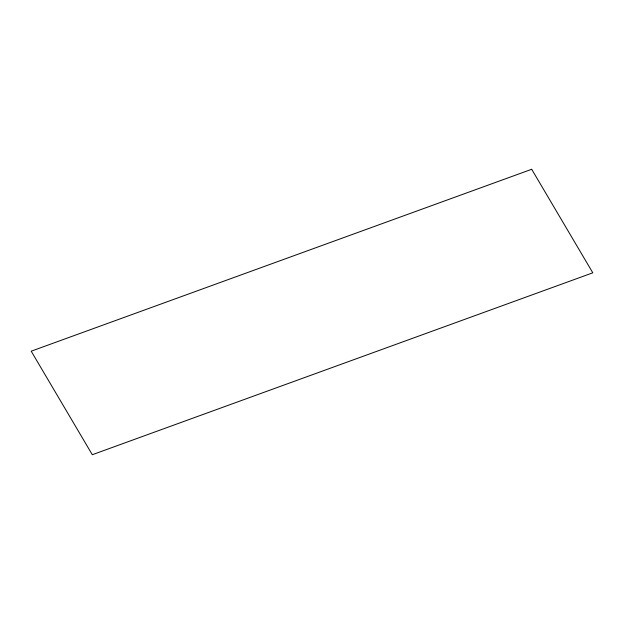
<?xml version="1.0" encoding="UTF-8"?>
<svg xmlns="http://www.w3.org/2000/svg" width="624" height="624" viewBox="0 0 624 624"><rect width="100%" height="100%" fill="white"/><g stroke="black" fill="none" stroke-linecap="round" stroke-linejoin="round"><path stroke-width="0.94" d="M531.695 169.283L31.2 351.187L92.305 454.717L592.8 272.813L531.695 169.283"/></g></svg>
